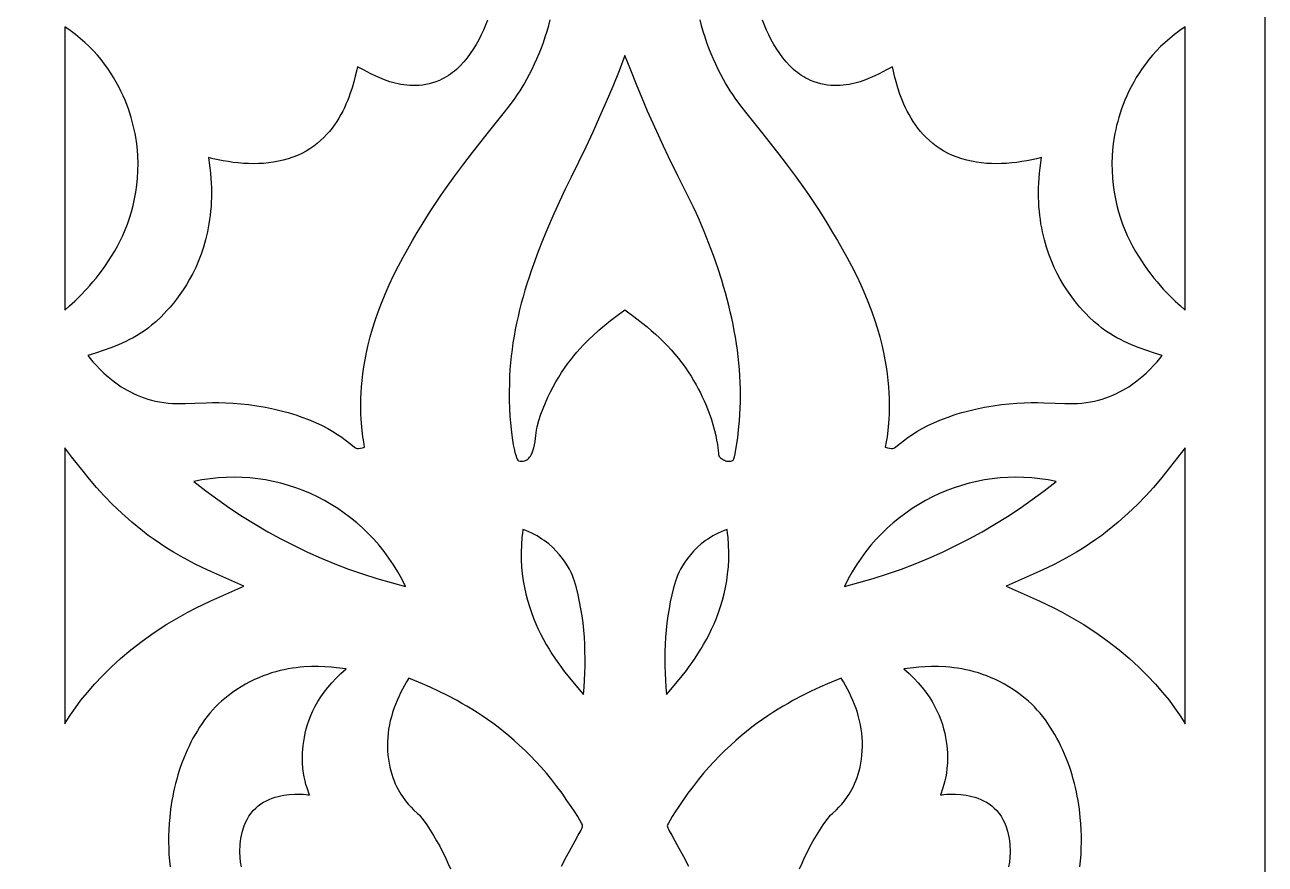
# Model space of a CAD drawing. Extents: x -375 to 375, y -1025 to 1025.
# Drawn here: x 192.5 to 270, y -66.7 to -14.2 of the extents above; entities that cross this region are included whole.
import ezdxf

# ---------------------------------------------------------------- set-up
doc = ezdxf.new("R2010")
doc.units = 0
doc.layers.add('LAYER_1', color=18, linetype='CONTINUOUS')
doc.layers.add('LAYER_2', color=174, linetype='CONTINUOUS')

msp = doc.modelspace()

# ---------------------------------------------------------------- linework, layer by layer
at = {"layer": 'LAYER_1'}
for points in [[(221.406, -13.927), (221.285, -14.235), (221.154, -14.543), (221.012, -14.849), (220.86, -15.151), (220.696, -15.448), (220.521, -15.737), (220.335, -16.017), (220.137, -16.286), (219.927, -16.542), (219.705, -16.782), (219.589, -16.896), (219.471, -17.005), (219.349, -17.11), (219.224, -17.21), (219.095, -17.304), (218.964, -17.393), (218.829, -17.477), (218.691, -17.554), (218.55, -17.625), (218.405, -17.69), (218.189, -17.775), (217.975, -17.845), (217.764, -17.903), (217.556, -17.949), (217.35, -17.983), (217.147, -18.006), (216.947, -18.019), (216.751, -18.022), (216.557, -18.017), (216.367, -18.002), (216.18, -17.98), (215.997, -17.951), (215.818, -17.915), (215.643, -17.874), (215.304, -17.776), (214.982, -17.662), (214.678, -17.537), (214.393, -17.407), (214.128, -17.277), (213.66, -17.035), (213.459, -16.933), (213.282, -16.852), (213.224, -17.119), (213.151, -17.43), (213.061, -17.777), (212.951, -18.155), (212.818, -18.556), (212.741, -18.763), (212.658, -18.974), (212.567, -19.187), (212.469, -19.402), (212.362, -19.617), (212.248, -19.833), (212.124, -20.048), (211.991, -20.261), (211.848, -20.471), (211.696, -20.678), (211.533, -20.882), (211.359, -21.08), (211.175, -21.272), (210.979, -21.457), (210.771, -21.635), (210.55, -21.805), (210.318, -21.965), (210.072, -22.116), (209.813, -22.255), (209.54, -22.383), (209.253, -22.499), (208.952, -22.6), (208.652, -22.685), (208.348, -22.754), (208.04, -22.81), (207.73, -22.852), (207.417, -22.881), (207.103, -22.898), (206.787, -22.903), (206.471, -22.897), (206.154, -22.881), (205.837, -22.854), (205.522, -22.818), (205.208, -22.772), (204.896, -22.718), (204.586, -22.657), (204.279, -22.588), (203.976, -22.512), (204.027, -22.843), (204.069, -23.17), (204.103, -23.49), (204.13, -23.806), (204.148, -24.116), (204.159, -24.42), (204.163, -24.719), (204.16, -25.012), (204.15, -25.3), (204.134, -25.583), (204.111, -25.861), (204.082, -26.133), (204.048, -26.399), (204.007, -26.66), (203.962, -26.916), (203.911, -27.167), (203.856, -27.413), (203.796, -27.653), (203.731, -27.888), (203.663, -28.117), (203.514, -28.561), (203.352, -28.983), (203.177, -29.385), (202.993, -29.767), (202.8, -30.128), (202.602, -30.468), (202.398, -30.789), (202.193, -31.089), (201.987, -31.369), (201.782, -31.629), (201.581, -31.87), (201.384, -32.091), (201.195, -32.292), (201.015, -32.473), (200.688, -32.779), (200.42, -33.008), (200.225, -33.161), (200.119, -33.24), (199.912, -33.386), (199.701, -33.525), (199.485, -33.657), (199.266, -33.782), (199.043, -33.901), (198.816, -34.015), (198.586, -34.123), (198.354, -34.225), (197.882, -34.415), (197.404, -34.588), (196.922, -34.745), (196.437, -34.889), (196.584, -35.075), (196.757, -35.282), (196.956, -35.507), (197.181, -35.744), (197.433, -35.989), (197.711, -36.238), (198.016, -36.485), (198.179, -36.607), (198.348, -36.727), (198.524, -36.844), (198.708, -36.958), (198.898, -37.068), (199.095, -37.174), (199.299, -37.275), (199.51, -37.371), (199.728, -37.46), (199.953, -37.543), (200.185, -37.619), (200.424, -37.687), (200.67, -37.747), (200.923, -37.797), (201.184, -37.839), (201.452, -37.87), (201.726, -37.89), (202.009, -37.9), (202.519, -37.891), (203.127, -37.867), (203.831, -37.844), (204.218, -37.839), (204.628, -37.841), (205.06, -37.853), (205.514, -37.876), (205.989, -37.913), (206.485, -37.967), (207.002, -38.038), (207.54, -38.131), (208.097, -38.246), (208.674, -38.387), (208.96, -38.465), (209.235, -38.547), (209.5, -38.632), (209.754, -38.719), (210.232, -38.9), (210.67, -39.088), (211.069, -39.278), (211.431, -39.468), (211.755, -39.655), (212.044, -39.835), (212.299, -40.007), (212.52, -40.166), (212.866, -40.435), (213.093, -40.619), (213.164, -40.671), (213.208, -40.693), (213.274, -40.701), (213.341, -40.703), (213.475, -40.691), (213.607, -40.661), (213.734, -40.618), (213.676, -40.286), (213.627, -39.983), (213.575, -39.593), (213.529, -39.119), (213.51, -38.852), (213.497, -38.565), (213.489, -38.259), (213.488, -37.934), (213.495, -37.59), (213.511, -37.228), (213.537, -36.848), (213.574, -36.451), (213.623, -36.037), (213.685, -35.607), (213.761, -35.16), (213.853, -34.698), (213.961, -34.22), (214.087, -33.727), (214.231, -33.22), (214.394, -32.699), (214.579, -32.164), (214.784, -31.615), (215.013, -31.054), (215.266, -30.479), (215.543, -29.893), (215.846, -29.295), (216.139, -28.747), (216.433, -28.215), (216.728, -27.697), (217.025, -27.194), (217.321, -26.706), (217.617, -26.232), (217.913, -25.772), (218.207, -25.326), (218.5, -24.893), (218.791, -24.473), (219.365, -23.67), (219.924, -22.916), (220.466, -22.209), (221.481, -20.922), (222.379, -19.791), (222.775, -19.278), (223.131, -18.797), (223.292, -18.568), (223.442, -18.345), (223.58, -18.13), (223.705, -17.921), (223.876, -17.617), (224.041, -17.307), (224.2, -16.99), (224.354, -16.667), (224.501, -16.338), (224.641, -16.004), (224.774, -15.665), (224.901, -15.321), (225.019, -14.974), (225.13, -14.623), (225.233, -14.269), (225.328, -13.912)], [(234.672, -13.912), (234.766, -14.269), (234.869, -14.623), (234.98, -14.974), (235.099, -15.321), (235.225, -15.665), (235.359, -16.004), (235.499, -16.338), (235.646, -16.667), (235.799, -16.99), (235.959, -17.307), (236.124, -17.617), (236.294, -17.921), (236.42, -18.13), (236.557, -18.345), (236.707, -18.568), (236.869, -18.797), (237.224, -19.278), (237.62, -19.791), (238.519, -20.922), (239.534, -22.209), (240.075, -22.916), (240.635, -23.67), (241.208, -24.473), (241.499, -24.893), (241.792, -25.326), (242.087, -25.772), (242.382, -26.232), (242.679, -26.706), (242.975, -27.194), (243.271, -27.697), (243.567, -28.215), (243.861, -28.747), (244.153, -29.295), (244.457, -29.893), (244.734, -30.479), (244.986, -31.054), (245.215, -31.615), (245.421, -32.164), (245.605, -32.699), (245.769, -33.22), (245.913, -33.727), (246.038, -34.22), (246.147, -34.698), (246.238, -35.16), (246.315, -35.607), (246.377, -36.037), (246.426, -36.451), (246.463, -36.848), (246.489, -37.228), (246.504, -37.59), (246.511, -37.934), (246.51, -38.259), (246.503, -38.565), (246.489, -38.852), (246.471, -39.119), (246.425, -39.593), (246.373, -39.983), (246.323, -40.286), (246.265, -40.618), (246.393, -40.661), (246.525, -40.691), (246.659, -40.703), (246.726, -40.701), (246.792, -40.693), (246.836, -40.671), (246.907, -40.619), (247.133, -40.435), (247.48, -40.166), (247.701, -40.007), (247.955, -39.835), (248.244, -39.655), (248.569, -39.468), (248.93, -39.278), (249.329, -39.088), (249.767, -38.9), (250.245, -38.719), (250.5, -38.632), (250.764, -38.547), (251.04, -38.465), (251.326, -38.387), (251.903, -38.246), (252.46, -38.131), (252.997, -38.038), (253.514, -37.967), (254.011, -37.913), (254.486, -37.876), (254.94, -37.853), (255.372, -37.841), (255.781, -37.839), (256.168, -37.844), (256.872, -37.867), (257.481, -37.891), (257.991, -37.9), (258.273, -37.89), (258.548, -37.87), (258.816, -37.839), (259.076, -37.797), (259.33, -37.747), (259.576, -37.687), (259.815, -37.619), (260.047, -37.543), (260.272, -37.46), (260.49, -37.371), (260.701, -37.275), (260.905, -37.174), (261.102, -37.068), (261.292, -36.958), (261.475, -36.844), (261.651, -36.727), (261.821, -36.607), (261.984, -36.485), (262.289, -36.238), (262.567, -35.989), (262.818, -35.744), (263.043, -35.507), (263.242, -35.282), (263.415, -35.075), (263.562, -34.889), (263.078, -34.745), (262.595, -34.588), (262.117, -34.415), (261.645, -34.225), (261.413, -34.123), (261.183, -34.015), (260.957, -33.901), (260.734, -33.782), (260.514, -33.657), (260.299, -33.525), (260.087, -33.386), (259.881, -33.24), (259.775, -33.161), (259.58, -33.008), (259.311, -32.779), (258.985, -32.473), (258.804, -32.292), (258.615, -32.091), (258.419, -31.87), (258.217, -31.629), (258.013, -31.369), (257.807, -31.089), (257.601, -30.789), (257.398, -30.468), (257.199, -30.128), (257.007, -29.767), (256.822, -29.385), (256.648, -28.983), (256.485, -28.561), (256.337, -28.117), (256.268, -27.888), (256.204, -27.653), (256.144, -27.413), (256.088, -27.167), (256.038, -26.916), (255.992, -26.66), (255.952, -26.399), (255.917, -26.133), (255.889, -25.861), (255.866, -25.583), (255.85, -25.3), (255.84, -25.012), (255.837, -24.719), (255.84, -24.42), (255.851, -24.116), (255.87, -23.806), (255.896, -23.49), (255.93, -23.17), (255.973, -22.843), (256.023, -22.512), (255.72, -22.588), (255.414, -22.657), (255.104, -22.718), (254.792, -22.772), (254.478, -22.818), (254.162, -22.854), (253.846, -22.881), (253.529, -22.897), (253.212, -22.903), (252.897, -22.898), (252.582, -22.881), (252.269, -22.852), (251.959, -22.81), (251.652, -22.754), (251.348, -22.685), (251.048, -22.6), (250.747, -22.499), (250.46, -22.383), (250.187, -22.255), (249.928, -22.116), (249.682, -21.965), (249.449, -21.805), (249.229, -21.635), (249.021, -21.457), (248.825, -21.272), (248.64, -21.08), (248.467, -20.882), (248.304, -20.678), (248.151, -20.471), (248.009, -20.261), (247.876, -20.048), (247.752, -19.833), (247.637, -19.617), (247.531, -19.402), (247.432, -19.187), (247.341, -18.974), (247.258, -18.763), (247.182, -18.556), (247.048, -18.155), (246.938, -17.777), (246.848, -17.43), (246.776, -17.119), (246.717, -16.852), (246.54, -16.933), (246.34, -17.035), (245.872, -17.277), (245.606, -17.407), (245.321, -17.537), (245.017, -17.662), (244.695, -17.776), (244.357, -17.874), (244.181, -17.915), (244.002, -17.951), (243.819, -17.98), (243.633, -18.002), (243.442, -18.017), (243.249, -18.022), (243.052, -18.019), (242.852, -18.006), (242.65, -17.983), (242.444, -17.949), (242.235, -17.903), (242.024, -17.845), (241.81, -17.775), (241.594, -17.69), (241.45, -17.625), (241.308, -17.554), (241.17, -17.477), (241.036, -17.393), (240.904, -17.304), (240.776, -17.21), (240.651, -17.11), (240.529, -17.005), (240.41, -16.896), (240.295, -16.782), (240.073, -16.542), (239.863, -16.286), (239.665, -16.017), (239.478, -15.737), (239.304, -15.448), (239.14, -15.151), (238.987, -14.849), (238.845, -14.543), (238.714, -14.235), (238.593, -13.927)], [(206.029, -66.859), (205.98, -66.568), (205.949, -66.264), (205.938, -65.946), (205.941, -65.782), (205.949, -65.614), (205.962, -65.444), (205.981, -65.269), (206.006, -65.091), (206.038, -64.91), (206.101, -64.628), (206.181, -64.367), (206.275, -64.127), (206.383, -63.905), (206.503, -63.702), (206.634, -63.516), (206.776, -63.348), (206.927, -63.195), (207.086, -63.058), (207.251, -62.935), (207.422, -62.827), (207.598, -62.731), (207.777, -62.647), (207.958, -62.576), (208.14, -62.514), (208.322, -62.463), (208.502, -62.421), (208.681, -62.388), (208.856, -62.362), (209.026, -62.343), (209.347, -62.323), (209.637, -62.321), (209.884, -62.331), (210.081, -62.348), (210.286, -62.375), (210.139, -61.932), (210.069, -61.71), (210.008, -61.486), (209.955, -61.239), (209.916, -61.008), (209.88, -60.714), (209.855, -60.362), (209.849, -60.166), (209.849, -59.959), (209.855, -59.741), (209.869, -59.512), (209.892, -59.273), (209.924, -59.025), (209.967, -58.77), (210.022, -58.507), (210.089, -58.237), (210.17, -57.962), (210.266, -57.682), (210.378, -57.398), (210.506, -57.11), (210.651, -56.819), (210.816, -56.527), (211, -56.234), (211.205, -55.94), (211.431, -55.647), (211.68, -55.355), (211.953, -55.064), (212.25, -54.777), (212.574, -54.494), (211.982, -54.416), (211.633, -54.382), (211.252, -54.355), (210.842, -54.341), (210.405, -54.343), (209.944, -54.366), (209.706, -54.387), (209.463, -54.414), (209.216, -54.448), (208.964, -54.489), (208.708, -54.539), (208.449, -54.598), (208.187, -54.666), (207.922, -54.744), (207.655, -54.832), (207.386, -54.93), (207.115, -55.04), (206.842, -55.161), (206.569, -55.295), (206.295, -55.442), (206.02, -55.602), (205.746, -55.776), (205.472, -55.964), (205.198, -56.166), (204.994, -56.33), (204.796, -56.502), (204.603, -56.682), (204.417, -56.868), (204.237, -57.062), (204.063, -57.262), (203.894, -57.468), (203.732, -57.681), (203.575, -57.899), (203.425, -58.122), (203.28, -58.351), (203.141, -58.584), (203.008, -58.822), (202.88, -59.064), (202.759, -59.31), (202.643, -59.56), (202.533, -59.812), (202.428, -60.068), (202.329, -60.326), (202.236, -60.587), (202.149, -60.849), (202.067, -61.114), (201.991, -61.379), (201.92, -61.646), (201.855, -61.914), (201.795, -62.182), (201.741, -62.45), (201.692, -62.718), (201.649, -62.985), (201.611, -63.252), (201.552, -63.782), (201.521, -64.163), (201.499, -64.547), (201.486, -64.933), (201.483, -65.32), (201.489, -65.707), (201.506, -66.095), (201.534, -66.482), (201.572, -66.867)], [(258.427, -66.867), (258.466, -66.482), (258.493, -66.095), (258.51, -65.707), (258.517, -65.32), (258.513, -64.933), (258.501, -64.547), (258.478, -64.163), (258.448, -63.782), (258.388, -63.252), (258.351, -62.985), (258.307, -62.718), (258.259, -62.45), (258.205, -62.182), (258.145, -61.914), (258.08, -61.646), (258.009, -61.379), (257.933, -61.114), (257.851, -60.849), (257.763, -60.587), (257.67, -60.326), (257.571, -60.068), (257.467, -59.812), (257.357, -59.56), (257.241, -59.31), (257.119, -59.064), (256.992, -58.822), (256.859, -58.584), (256.72, -58.351), (256.575, -58.122), (256.424, -57.899), (256.268, -57.681), (256.105, -57.468), (255.937, -57.262), (255.763, -57.062), (255.582, -56.868), (255.396, -56.682), (255.204, -56.502), (255.006, -56.33), (254.801, -56.166), (254.528, -55.964), (254.254, -55.776), (253.979, -55.602), (253.705, -55.442), (253.431, -55.295), (253.157, -55.161), (252.885, -55.04), (252.614, -54.93), (252.344, -54.832), (252.077, -54.744), (251.812, -54.666), (251.55, -54.598), (251.291, -54.539), (251.036, -54.489), (250.784, -54.448), (250.536, -54.414), (250.293, -54.387), (250.055, -54.366), (249.595, -54.343), (249.158, -54.341), (248.748, -54.355), (248.366, -54.382), (248.017, -54.416), (247.426, -54.494), (247.749, -54.777), (248.046, -55.064), (248.319, -55.355), (248.568, -55.647), (248.795, -55.94), (249, -56.234), (249.184, -56.527), (249.348, -56.819), (249.494, -57.11), (249.622, -57.398), (249.733, -57.682), (249.829, -57.962), (249.91, -58.237), (249.978, -58.507), (250.032, -58.77), (250.075, -59.025), (250.108, -59.273), (250.13, -59.512), (250.144, -59.741), (250.151, -59.959), (250.15, -60.166), (250.144, -60.362), (250.119, -60.714), (250.083, -61.008), (250.045, -61.239), (249.991, -61.486), (249.931, -61.71), (249.86, -61.932), (249.713, -62.375), (249.918, -62.348), (250.115, -62.331), (250.363, -62.321), (250.652, -62.323), (250.974, -62.343), (251.144, -62.362), (251.319, -62.388), (251.497, -62.421), (251.678, -62.463), (251.86, -62.514), (252.042, -62.576), (252.223, -62.647), (252.402, -62.731), (252.577, -62.827), (252.748, -62.935), (252.914, -63.058), (253.073, -63.195), (253.223, -63.348), (253.365, -63.516), (253.497, -63.702), (253.617, -63.905), (253.725, -64.127), (253.819, -64.367), (253.898, -64.628), (253.962, -64.91), (253.993, -65.091), (254.018, -65.269), (254.038, -65.444), (254.051, -65.614), (254.059, -65.782), (254.061, -65.946), (254.05, -66.264), (254.019, -66.568), (253.97, -66.859)], [(226.039, -66.817), (226.353, -66.209), (226.635, -65.687), (226.88, -65.249), (227.081, -64.894), (227.231, -64.619), (227.285, -64.511), (227.325, -64.423), (227.348, -64.354), (227.355, -64.304), (227.335, -64.244), (227.277, -64.126), (227.181, -63.951), (227.043, -63.72), (226.864, -63.435), (226.642, -63.096), (226.376, -62.707), (226.065, -62.267), (225.744, -61.833), (225.419, -61.417), (225.091, -61.018), (224.76, -60.636), (224.426, -60.271), (224.091, -59.921), (223.755, -59.587), (223.417, -59.269), (223.08, -58.965), (222.743, -58.675), (222.407, -58.399), (222.072, -58.137), (221.739, -57.888), (221.409, -57.651), (221.081, -57.426), (220.758, -57.214), (220.438, -57.012), (220.123, -56.822), (219.812, -56.642), (219.508, -56.472), (218.918, -56.161), (218.358, -55.885), (217.83, -55.64), (217.34, -55.424), (216.489, -55.064), (216.354, -55.289), (216.224, -55.518), (216.099, -55.752), (215.979, -55.989), (215.865, -56.23), (215.758, -56.474), (215.657, -56.722), (215.564, -56.972), (215.48, -57.225), (215.404, -57.479), (215.337, -57.736), (215.28, -57.995), (215.234, -58.254), (215.198, -58.515), (215.174, -58.777), (215.162, -59.039), (215.161, -59.331), (215.171, -59.612), (215.192, -59.882), (215.222, -60.142), (215.262, -60.391), (215.31, -60.629), (215.365, -60.858), (215.428, -61.076), (215.496, -61.284), (215.57, -61.483), (215.649, -61.671), (215.733, -61.85), (215.819, -62.02), (215.908, -62.18), (215.999, -62.331), (216.091, -62.473), (216.277, -62.73), (216.458, -62.953), (216.63, -63.142), (216.788, -63.299), (217.034, -63.52), (217.112, -63.586), (217.152, -63.625), (217.385, -63.932), (217.61, -64.247), (217.827, -64.57), (218.034, -64.899), (218.233, -65.234), (218.423, -65.575), (218.604, -65.922), (218.776, -66.274), (218.937, -66.631), (219.089, -66.991)], [(240.91, -66.991), (241.062, -66.631), (241.224, -66.274), (241.395, -65.922), (241.576, -65.575), (241.766, -65.234), (241.965, -64.899), (242.173, -64.57), (242.389, -64.247), (242.614, -63.932), (242.847, -63.625), (242.887, -63.586), (242.965, -63.52), (243.212, -63.299), (243.369, -63.142), (243.541, -62.953), (243.723, -62.73), (243.908, -62.473), (244.001, -62.331), (244.092, -62.18), (244.181, -62.02), (244.267, -61.85), (244.35, -61.671), (244.429, -61.483), (244.503, -61.284), (244.572, -61.076), (244.634, -60.858), (244.69, -60.629), (244.738, -60.391), (244.777, -60.142), (244.808, -59.882), (244.828, -59.612), (244.839, -59.331), (244.838, -59.039), (244.825, -58.777), (244.801, -58.515), (244.766, -58.254), (244.719, -57.995), (244.662, -57.736), (244.596, -57.479), (244.52, -57.225), (244.435, -56.972), (244.342, -56.722), (244.242, -56.474), (244.135, -56.23), (244.021, -55.989), (243.901, -55.752), (243.775, -55.518), (243.645, -55.289), (243.51, -55.064), (242.66, -55.424), (242.17, -55.64), (241.642, -55.885), (241.081, -56.161), (240.491, -56.472), (240.187, -56.642), (239.877, -56.822), (239.562, -57.012), (239.242, -57.214), (238.918, -57.426), (238.591, -57.651), (238.26, -57.888), (237.928, -58.137), (237.593, -58.399), (237.257, -58.675), (236.92, -58.965), (236.582, -59.269), (236.245, -59.587), (235.908, -59.921), (235.573, -60.271), (235.24, -60.636), (234.909, -61.018), (234.58, -61.417), (234.255, -61.833), (233.934, -62.267), (233.623, -62.707), (233.357, -63.096), (233.135, -63.435), (232.956, -63.72), (232.819, -63.951), (232.722, -64.126), (232.664, -64.244), (232.644, -64.304), (232.651, -64.354), (232.675, -64.423), (232.714, -64.511), (232.768, -64.619), (232.919, -64.894), (233.12, -65.249), (233.365, -65.687), (233.647, -66.209), (233.96, -66.817)]]:
    msp.add_lwpolyline(points, dxfattribs=at)
for points in [[(195.294, -31.797), (195.625, -31.489), (195.985, -31.135), (196.364, -30.737), (196.559, -30.521), (196.756, -30.293), (196.954, -30.054), (197.152, -29.804), (197.349, -29.543), (197.544, -29.27), (197.736, -28.985), (197.924, -28.69), (198.107, -28.383), (198.284, -28.064), (198.454, -27.734), (198.616, -27.393), (198.768, -27.04), (198.911, -26.676), (199.043, -26.301), (199.162, -25.914), (199.269, -25.515), (199.361, -25.105), (199.439, -24.684), (199.5, -24.251), (199.544, -23.806), (199.57, -23.35), (199.577, -22.882), (199.564, -22.403), (199.539, -22.059), (199.496, -21.668), (199.429, -21.236), (199.386, -21.007), (199.337, -20.769), (199.28, -20.524), (199.215, -20.271), (199.142, -20.013), (199.061, -19.749), (198.97, -19.48), (198.87, -19.207), (198.761, -18.931), (198.641, -18.651), (198.51, -18.37), (198.369, -18.086), (198.216, -17.803), (198.051, -17.518), (197.874, -17.235), (197.684, -16.952), (197.481, -16.672), (197.265, -16.394), (197.035, -16.119), (196.79, -15.848), (196.531, -15.582), (196.257, -15.32), (195.967, -15.065), (195.661, -14.816), (195.339, -14.575), (195, -14.342), (195, -32.06)], [(265, -14.341), (264.661, -14.575), (264.339, -14.816), (264.033, -15.065), (263.743, -15.32), (263.468, -15.582), (263.209, -15.848), (262.965, -16.119), (262.734, -16.394), (262.518, -16.672), (262.315, -16.952), (262.126, -17.235), (261.948, -17.518), (261.784, -17.803), (261.631, -18.086), (261.489, -18.37), (261.359, -18.651), (261.239, -18.931), (261.129, -19.207), (261.029, -19.48), (260.939, -19.749), (260.858, -20.013), (260.785, -20.271), (260.72, -20.524), (260.663, -20.769), (260.613, -21.007), (260.57, -21.236), (260.504, -21.668), (260.46, -22.059), (260.436, -22.403), (260.423, -22.882), (260.43, -23.35), (260.456, -23.806), (260.5, -24.251), (260.561, -24.684), (260.638, -25.105), (260.731, -25.515), (260.837, -25.914), (260.957, -26.301), (261.088, -26.676), (261.231, -27.04), (261.384, -27.393), (261.546, -27.734), (261.716, -28.064), (261.893, -28.383), (262.076, -28.69), (262.263, -28.985), (262.455, -29.27), (262.65, -29.543), (262.847, -29.804), (263.045, -30.054), (263.243, -30.293), (263.44, -30.521), (263.635, -30.737), (264.015, -31.135), (264.374, -31.489), (264.705, -31.797), (265, -32.061)], [(236.549, -41.507), (236.612, -41.497), (236.67, -41.479), (236.723, -41.452), (236.77, -41.416), (236.782, -41.397), (236.798, -41.359), (236.836, -41.231), (236.883, -41.032), (236.935, -40.762), (236.99, -40.422), (237.046, -40.012), (237.102, -39.533), (237.154, -38.985), (237.183, -38.584), (237.204, -38.183), (237.215, -37.781), (237.219, -37.379), (237.214, -36.977), (237.201, -36.574), (237.181, -36.171), (237.152, -35.768), (237.116, -35.365), (237.073, -34.962), (237.022, -34.56), (236.965, -34.158), (236.9, -33.757), (236.829, -33.356), (236.752, -32.957), (236.668, -32.558), (236.579, -32.16), (236.483, -31.763), (236.382, -31.368), (236.275, -30.974), (236.163, -30.581), (236.046, -30.19), (235.796, -29.414), (235.529, -28.645), (235.244, -27.885), (234.944, -27.135), (234.63, -26.395), (234.463, -26.024), (234.272, -25.62), (233.826, -24.71), (233.305, -23.661), (232.72, -22.466), (232.408, -21.812), (232.085, -21.121), (231.753, -20.39), (231.412, -19.619), (231.065, -18.809), (230.713, -17.957), (230.357, -17.064), (230, -16.129), (229.627, -17.101), (229.238, -18.066), (228.834, -19.026), (228.417, -19.98), (227.988, -20.929), (227.548, -21.873), (227.098, -22.811), (226.64, -23.745), (226.271, -24.501), (225.909, -25.264), (225.556, -26.036), (225.214, -26.816), (224.886, -27.602), (224.574, -28.396), (224.279, -29.195), (224.139, -29.598), (224.004, -30.001), (223.874, -30.406), (223.751, -30.813), (223.633, -31.22), (223.522, -31.629), (223.417, -32.039), (223.32, -32.451), (223.229, -32.863), (223.145, -33.277), (223.069, -33.691), (223.002, -34.106), (222.942, -34.523), (222.89, -34.94), (222.848, -35.358), (222.814, -35.777), (222.79, -36.196), (222.774, -36.616), (222.767, -37.181), (222.771, -37.713), (222.786, -38.211), (222.81, -38.677), (222.842, -39.108), (222.88, -39.504), (222.924, -39.866), (222.972, -40.192), (223.023, -40.483), (223.075, -40.737), (223.127, -40.954), (223.178, -41.134), (223.226, -41.277), (223.271, -41.381), (223.31, -41.447), (223.328, -41.465), (223.343, -41.474), (223.445, -41.493), (223.54, -41.5), (223.629, -41.495), (223.711, -41.479), (223.787, -41.453), (223.857, -41.416), (223.922, -41.371), (223.982, -41.318), (224.036, -41.257), (224.086, -41.189), (224.131, -41.114), (224.172, -41.035), (224.243, -40.861), (224.3, -40.674), (224.344, -40.479), (224.38, -40.28), (224.407, -40.085), (224.429, -39.898), (224.465, -39.572), (224.483, -39.444), (224.504, -39.346), (224.621, -38.952), (224.748, -38.571), (224.885, -38.202), (225.029, -37.846), (225.182, -37.501), (225.341, -37.169), (225.507, -36.848), (225.679, -36.539), (225.856, -36.242), (226.038, -35.955), (226.224, -35.68), (226.414, -35.415), (226.606, -35.16), (226.801, -34.916), (226.997, -34.682), (227.195, -34.458), (227.393, -34.244), (227.59, -34.039), (227.787, -33.843), (227.983, -33.656), (228.367, -33.309), (228.739, -32.996), (229.093, -32.714), (229.424, -32.463), (230, -32.045), (230.557, -32.456), (231.107, -32.884), (231.377, -33.105), (231.643, -33.331), (231.904, -33.562), (232.161, -33.799), (232.411, -34.041), (232.656, -34.29), (232.893, -34.544), (233.123, -34.805), (233.344, -35.072), (233.557, -35.346), (233.76, -35.627), (233.953, -35.915), (234.126, -36.19), (234.288, -36.459), (234.439, -36.723), (234.579, -36.982), (234.709, -37.234), (234.83, -37.481), (234.942, -37.722), (235.044, -37.956), (235.225, -38.404), (235.374, -38.825), (235.496, -39.216), (235.594, -39.576), (235.67, -39.904), (235.727, -40.197), (235.77, -40.454), (235.8, -40.674), (235.837, -40.995), (235.85, -41.093), (235.863, -41.147), (235.892, -41.201), (235.93, -41.251), (235.976, -41.299), (236.028, -41.343), (236.085, -41.383), (236.147, -41.418), (236.212, -41.448), (236.279, -41.473), (236.348, -41.491), (236.416, -41.504), (236.484, -41.509)], [(195.088, -57.771), (195.351, -57.363), (195.658, -56.922), (196.01, -56.452), (196.408, -55.959), (196.853, -55.446), (197.346, -54.919), (197.889, -54.38), (198.482, -53.836), (199.126, -53.29), (199.823, -52.747), (200.574, -52.212), (201.378, -51.689), (201.802, -51.433), (202.239, -51.182), (202.691, -50.936), (203.157, -50.696), (203.637, -50.462), (204.132, -50.236), (206.194, -49.317), (204.132, -48.398), (203.632, -48.172), (203.148, -47.937), (202.682, -47.696), (202.232, -47.449), (201.798, -47.195), (201.38, -46.937), (200.977, -46.674), (200.589, -46.407), (200.216, -46.138), (199.857, -45.865), (199.182, -45.315), (198.559, -44.762), (197.987, -44.212), (197.462, -43.669), (196.982, -43.139), (196.543, -42.626), (196.143, -42.135), (195.448, -41.243), (195, -40.664), (195, -57.92)], [(265, -40.663), (264.551, -41.243), (263.856, -42.135), (263.456, -42.626), (263.018, -43.139), (262.537, -43.669), (262.012, -44.212), (261.44, -44.762), (260.818, -45.315), (260.142, -45.865), (259.783, -46.138), (259.41, -46.407), (259.023, -46.674), (258.62, -46.937), (258.202, -47.195), (257.768, -47.449), (257.318, -47.696), (256.851, -47.937), (256.368, -48.172), (255.868, -48.398), (253.806, -49.317), (255.868, -50.236), (256.362, -50.462), (256.843, -50.696), (257.308, -50.936), (257.76, -51.182), (258.197, -51.433), (258.621, -51.689), (259.426, -52.212), (260.176, -52.747), (260.873, -53.29), (261.518, -53.836), (262.111, -54.38), (262.653, -54.919), (263.146, -55.446), (263.592, -55.959), (263.99, -56.452), (264.341, -56.922), (264.648, -57.363), (264.911, -57.771), (265, -57.921)], [(216.05, -48.867), (215.799, -48.417), (215.532, -47.981), (215.248, -47.56), (214.948, -47.153), (214.633, -46.761), (214.304, -46.385), (213.961, -46.024), (213.605, -45.679), (213.236, -45.35), (212.855, -45.038), (212.462, -44.742), (212.058, -44.463), (211.644, -44.202), (211.22, -43.958), (210.787, -43.732), (210.345, -43.524), (209.895, -43.334), (209.437, -43.164), (208.973, -43.012), (208.502, -42.879), (208.025, -42.766), (207.543, -42.673), (207.057, -42.6), (206.566, -42.548), (206.072, -42.516), (205.575, -42.505), (205.075, -42.515), (204.574, -42.547), (204.072, -42.601), (203.569, -42.677), (203.066, -42.775), (203.802, -43.352), (204.552, -43.907), (205.317, -44.441), (206.094, -44.954), (206.884, -45.444), (207.686, -45.912), (208.5, -46.358), (209.326, -46.782), (210.162, -47.182), (211.009, -47.56), (211.866, -47.915), (212.732, -48.246), (213.608, -48.553), (214.492, -48.836), (215.384, -49.096), (216.284, -49.331)], [(244.615, -49.096), (245.508, -48.836), (246.392, -48.553), (247.267, -48.246), (248.134, -47.915), (248.991, -47.56), (249.837, -47.182), (250.674, -46.782), (251.499, -46.358), (252.313, -45.912), (253.116, -45.444), (253.906, -44.954), (254.683, -44.441), (255.447, -43.907), (256.197, -43.352), (256.934, -42.775), (256.431, -42.677), (255.928, -42.601), (255.425, -42.547), (254.924, -42.515), (254.425, -42.505), (253.928, -42.516), (253.433, -42.548), (252.943, -42.6), (252.456, -42.673), (251.974, -42.766), (251.498, -42.879), (251.027, -43.012), (250.562, -43.164), (250.104, -43.334), (249.654, -43.524), (249.212, -43.732), (248.779, -43.958), (248.355, -44.202), (247.941, -44.463), (247.537, -44.742), (247.145, -45.038), (246.764, -45.35), (246.395, -45.679), (246.038, -46.024), (245.695, -46.385), (245.366, -46.761), (245.052, -47.153), (244.752, -47.56), (244.468, -47.981), (244.2, -48.417), (243.949, -48.867), (243.715, -49.331)], [(227.448, -55.641), (227.475, -55.195), (227.494, -54.748), (227.505, -54.299), (227.507, -53.85), (227.501, -53.401), (227.485, -52.953), (227.46, -52.505), (227.424, -52.058), (227.377, -51.612), (227.319, -51.169), (227.249, -50.728), (227.167, -50.29), (227.073, -49.855), (226.965, -49.424), (226.843, -48.997), (226.789, -48.836), (226.719, -48.657), (226.632, -48.462), (226.527, -48.255), (226.403, -48.038), (226.26, -47.814), (226.097, -47.585), (225.914, -47.355), (225.709, -47.125), (225.482, -46.899), (225.233, -46.679), (225.099, -46.573), (224.96, -46.469), (224.814, -46.368), (224.663, -46.27), (224.505, -46.176), (224.341, -46.085), (224.17, -45.999), (223.993, -45.918), (223.81, -45.842), (223.619, -45.771), (223.588, -46.016), (223.562, -46.26), (223.527, -46.738), (223.513, -47.207), (223.518, -47.665), (223.543, -48.113), (223.585, -48.551), (223.644, -48.978), (223.718, -49.394), (223.807, -49.8), (223.909, -50.196), (224.024, -50.58), (224.15, -50.954), (224.286, -51.317), (224.432, -51.669), (224.585, -52.011), (224.746, -52.341), (224.913, -52.66), (225.085, -52.968), (225.26, -53.265), (225.439, -53.551), (225.619, -53.825), (225.8, -54.088), (225.981, -54.34), (226.16, -54.58), (226.51, -55.027), (226.841, -55.426), (227.146, -55.779), (227.415, -56.085)], [(232.854, -55.779), (233.158, -55.426), (233.49, -55.027), (233.84, -54.58), (234.019, -54.34), (234.2, -54.088), (234.381, -53.825), (234.561, -53.551), (234.739, -53.265), (234.915, -52.968), (235.087, -52.66), (235.253, -52.341), (235.414, -52.011), (235.568, -51.669), (235.713, -51.317), (235.85, -50.954), (235.976, -50.58), (236.09, -50.196), (236.193, -49.8), (236.282, -49.394), (236.356, -48.978), (236.415, -48.551), (236.457, -48.113), (236.481, -47.665), (236.487, -47.207), (236.472, -46.738), (236.437, -46.26), (236.411, -46.016), (236.38, -45.771), (236.19, -45.842), (236.006, -45.918), (235.829, -45.999), (235.659, -46.085), (235.495, -46.176), (235.337, -46.27), (235.185, -46.368), (235.04, -46.469), (234.9, -46.573), (234.767, -46.679), (234.517, -46.899), (234.29, -47.125), (234.086, -47.355), (233.902, -47.585), (233.739, -47.814), (233.597, -48.038), (233.473, -48.255), (233.368, -48.462), (233.281, -48.657), (233.21, -48.836), (233.157, -48.997), (233.035, -49.424), (232.927, -49.855), (232.832, -50.29), (232.75, -50.728), (232.68, -51.169), (232.622, -51.612), (232.576, -52.058), (232.54, -52.505), (232.514, -52.953), (232.499, -53.401), (232.492, -53.85), (232.495, -54.299), (232.506, -54.748), (232.525, -55.195), (232.551, -55.641), (232.585, -56.085)]]:
    msp.add_lwpolyline(points, close=True, dxfattribs=at)
at = {"layer": 'LAYER_2'}
msp.add_lwpolyline([(-270, 940), (-270, -940), (270, -940), (270, 940)], close=True, dxfattribs=at)

doc.saveas('drawing.dxf')
